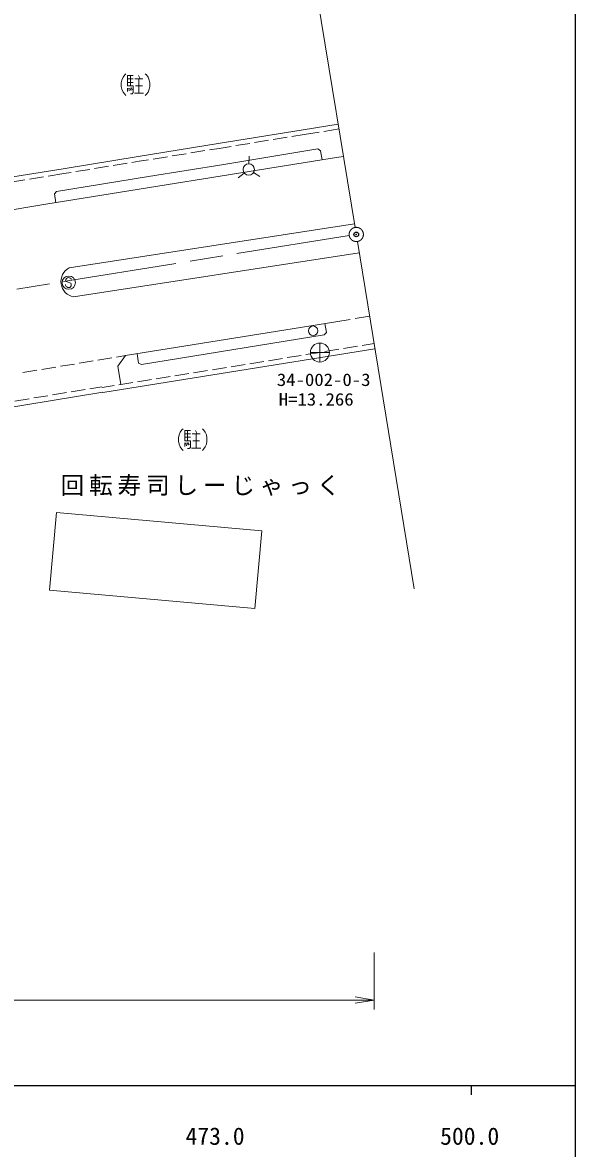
# Model space of a CAD drawing. Units: millimetres at full size, sheet at 1:1000; details may follow other scales. Extents: x 40000 to 680000, y 20000 to 380000.
# Drawn here: x 520700 to 579000, y 198357 to 316990 of the extents above; entities that cross this region are included whole.
import ezdxf
from ezdxf.enums import TextEntityAlignment as Align

# ---------------------------------------------------------------- set-up
doc = ezdxf.new("R2010")
doc.units = ezdxf.units.MM
doc.header["$LTSCALE"] = 1000
doc.header["$PDMODE"] = 32
doc.header["$PDSIZE"] = 500
doc.linetypes.add('CHAIN', pattern=[18.5, 12, -1.5, 3.5, -1.5])
for name, color, linetype, lineweight in [('M-BGD', 7, 'Continuous', 13), ('M-BMK', 2, 'CHAIN', 13), ('M-BMK-OTRS', 5, 'Continuous', 13), ('M-BMK-SRVR', 3, 'Continuous', 13), ('M-STR-HTXT', 7, 'Continuous', 13), ('M-STR-STRC', 7, 'Continuous', 13), ('M-TTL-BAND', 7, 'Continuous', 25)]:
    doc.layers.add(name, color=color, linetype=linetype, lineweight=lineweight)
doc.layers.add('M-OTRS', color=6, linetype='Continuous')
doc.styles.add('ＭＳ ゴシック', font='')
doc.styles.get('ＭＳ ゴシック').set_extended_font_data('MS Gothic')

# ---------------------------------------------------------------- blocks, each defined once
blk = doc.blocks.new('open_arrow')
at = {"color": 0, "linetype": 'Continuous', "lineweight": -2}
blk.add_lwpolyline([(7.5, 1.25), (0, 0), (7.5, -1.25)], dxfattribs=at)

msp = doc.modelspace()

# ---------------------------------------------------------------- linework, layer by layer
at = {"layer": 'M-BGD'}
for p, q in [((531179, 310924), (531119, 310624)), ((531299, 311224), (531179, 310924)), ((531479, 311464), (531299, 311224)), ((531599, 311584), (531479, 311464)), ((532379, 311404), (531779, 311404)), ((531779, 311404), (531779, 310324)), ((531779, 311044), (532379, 311044)), ((532079, 311404), (532079, 310324)), ((532559, 311044), (533399, 311044)), ((532919, 311404), (533099, 311044)), ((532979, 311044), (532979, 309544)), ((533639, 311584), (533759, 311464)), ((533759, 311464), (533939, 311224)), ((533939, 311224), (534059, 310924)), ((534059, 310924), (534119, 310624)), ((531119, 310624), (531119, 310264)), ((531119, 310264), (531179, 309964)), ((531179, 309964), (531299, 309664)), ((531299, 309664), (531479, 309424)), ((531779, 310684), (532379, 310684)), ((531779, 310324), (532379, 310324)), ((531779, 310084), (531779, 309724)), ((531899, 310084), (531959, 309784)), ((532019, 310084), (532139, 309844)), ((532139, 310144), (532259, 309904)), ((532379, 310324), (532379, 309604)), ((532619, 310324), (533339, 310324)), ((533939, 309664), (533759, 309424)), ((534059, 309964), (533939, 309664)), ((534119, 310264), (534059, 309964)), ((534119, 310624), (534119, 310264)), ((531479, 309424), (531599, 309304)), ((532259, 309484), (532079, 309484)), ((532379, 309604), (532259, 309484)), ((533459, 309544), (532499, 309544)), ((533759, 309424), (533639, 309304)), ((553985, 306295), (550295, 305698)), ((550295, 305698), (541333, 304248)), ((548612, 304899), (547131, 304659)), ((550378, 305184), (549106, 304978)), ((551977, 305443), (550378, 305184)), ((554069, 305782), (552470, 305523)), ((541333, 304248), (532911, 302880)), ((541417, 303734), (540414, 303571)), ((542689, 303940), (541417, 303734)), ((544663, 304260), (543183, 304020)), ((546638, 304579), (545157, 304340)), ((523172, 297837), (553356, 302685)), ((532911, 302880), (524982, 301585)), ((533998, 302529), (532995, 302366)), ((535972, 302850), (534491, 302609)), ((537946, 303171), (536466, 302930)), ((539920, 303491), (538440, 303251)), ((551830, 303671), (541941, 302030)), ((544572, 302104), (544599, 302903)), ((552120, 303476), (551830, 303671)), ((552281, 302512), (552120, 303476)), ((553356, 302685), (554544, 302877)), ((524982, 301585), (515263, 300020)), ((527796, 301518), (526316, 301276)), ((529770, 301840), (528290, 301598)), ((531744, 302162), (530264, 301921)), ((532995, 302366), (532238, 302243)), ((541941, 302030), (533971, 300759)), ((520947, 300409), (519466, 300170)), ((522921, 300727), (521440, 300488)), ((525065, 301072), (523415, 300806)), ((533971, 300759), (524274, 299200)), ((525822, 301196), (525065, 301072)), ((544080, 301133), (543452, 300637)), ((545057, 301182), (545732, 300752)), ((524274, 299200), (524063, 298924)), ((517005, 296846), (523172, 297837)), ((524063, 298924), (524199, 298002)), ((555707, 295776), (525620, 291142)), ((556204, 292716), (526092, 288078)), ((555755, 285793), (557299, 286039)), ((531555, 281894), (553717, 285470)), ((552732, 284333), (552578, 285286)), ((553717, 285470), (555261, 285715)), ((552509, 284068), (533255, 280965)), ((552732, 284333), (552509, 284068)), ((557857, 282626), (529172, 277995)), ((554041, 282557), (552560, 282318)), ((556015, 282875), (554534, 282636)), ((557770, 283159), (556509, 282955)), ((526668, 281091), (528149, 281334)), ((528642, 281415), (530122, 281659)), ((530615, 281740), (531555, 281894)), ((530745, 280778), (531555, 281894)), ((532932, 281114), (532774, 282091)), ((546143, 281282), (544662, 281043)), ((548117, 281600), (546636, 281361)), ((550092, 281919), (548611, 281680)), ((552066, 282238), (550585, 281999)), ((520748, 280117), (522228, 280360)), ((522721, 280441), (524202, 280685)), ((524695, 280766), (526175, 281009)), ((531071, 278855), (530745, 280778)), ((533255, 280965), (532932, 281114)), ((538245, 280007), (536764, 279768)), ((540220, 280325), (538739, 280086)), ((542194, 280644), (540713, 280405)), ((544168, 280963), (542688, 280724)), ((532322, 279050), (530841, 278811)), ((534296, 279369), (532815, 279130)), ((536271, 279688), (534790, 279449)), ((529163, 278027), (518239, 276252)), ((523361, 277671), (521880, 277431)), ((525335, 277992), (523854, 277752)), ((527309, 278313), (525828, 278072)), ((529069, 278599), (527803, 278393)), ((530347, 278732), (529086, 278528)), ((521387, 277351), (519906, 277110)), ((537507, 274071), (537327, 273831)), ((537627, 274191), (537507, 274071)), ((539667, 274191), (539787, 274071)), ((539787, 274071), (539967, 273831)), ((537207, 273531), (537147, 273231)), ((537147, 273231), (537147, 272871)), ((537147, 272871), (537207, 272571)), ((537327, 273831), (537207, 273531)), ((538407, 274011), (537807, 274011)), ((537807, 274011), (537807, 272931)), ((537807, 273651), (538407, 273651)), ((537807, 273291), (538407, 273291)), ((537807, 272931), (538407, 272931)), ((538107, 274011), (538107, 272931)), ((538407, 272931), (538407, 272211)), ((538587, 273651), (539427, 273651)), ((538647, 272931), (539367, 272931)), ((538947, 274011), (539127, 273651)), ((539007, 273651), (539007, 272151)), ((539967, 273831), (540087, 273531)), ((540087, 273531), (540147, 273231)), ((540147, 272871), (540087, 272571)), ((540147, 273231), (540147, 272871)), ((537207, 272571), (537327, 272271)), ((537327, 272271), (537507, 272031)), ((537507, 272031), (537627, 271911)), ((537807, 272691), (537807, 272331)), ((537927, 272691), (537987, 272391)), ((538047, 272691), (538167, 272451)), ((538287, 272091), (538107, 272091)), ((538167, 272751), (538287, 272511)), ((538407, 272211), (538287, 272091)), ((539487, 272151), (538527, 272151)), ((539787, 272031), (539667, 271911)), ((539967, 272271), (539787, 272031)), ((540087, 272571), (539967, 272271)), ((523549, 257180), (524278, 265350)), ((524278, 265350), (545933, 263417)), ((545933, 263417), (545204, 255247)), ((545204, 255247), (523549, 257180))]:
    msp.add_line(p, q, dxfattribs=at)
for centre, radius in [((544551, 301504), 600), ((551335, 284515), 500)]:
    msp.add_circle(centre, radius, dxfattribs=at)
msp.add_arc((526395, 289693), 1643, 118.14099, 259.3721, dxfattribs=at)
at = {"layer": 'M-BMK'}
msp.add_line((555148, 294542), (484506, 283193), dxfattribs=at)
for radius in [750, 30]:
    msp.add_circle((555888, 294661), radius, dxfattribs=at)
at = {"layer": 'M-BMK-OTRS'}
for p, q in [((550637, 326753), (555767, 295401)), ((556009, 293921), (562000, 257306))]:
    msp.add_line(p, q, dxfattribs=at)
at = {"layer": 'M-BMK-SRVR'}
for p, q in [((552053, 283220), (552053, 281220)), ((553053, 282220), (551053, 282220))]:
    msp.add_line(p, q, dxfattribs=at)
msp.add_circle((552053, 282220), 1000, dxfattribs=at)
at = {"layer": 'M-OTRS'}
msp.add_point((555888, 294661), dxfattribs=at)
at = {"layer": 'M-STR-HTXT'}
for p, q in [((557770, 219000), (557770, 213000)), ((432324, 214000), (557770, 214000))]:
    msp.add_line(p, q, dxfattribs=at)
at = {"layer": 'M-STR-STRC'}
for p, q in [((525258, 289923), (525247, 289843)), ((525247, 289843), (525307, 289716)), ((525348, 290020), (525258, 289923)), ((525307, 289716), (525413, 289664)), ((525440, 290085), (525348, 290020)), ((525413, 289664), (525785, 289532)), ((525556, 290108), (525440, 290085)), ((525637, 290097), (525556, 290108)), ((525738, 290046), (525637, 290097)), ((525815, 289994), (525738, 290046)), ((525785, 289532), (525842, 289412)), ((525839, 289916), (525815, 289994)), ((525249, 289301), (525222, 289378)), ((525308, 289177), (525249, 289301)), ((525380, 289125), (525308, 289177)), ((525482, 289073), (525380, 289125)), ((525566, 289061), (525482, 289073)), ((525684, 289081), (525566, 289061)), ((525771, 289148), (525684, 289081)), ((525821, 289252), (525771, 289148)), ((525842, 289412), (525821, 289252))]:
    msp.add_line(p, q, dxfattribs=at)
msp.add_circle((525579, 289582), 700, dxfattribs=at)
at = {"layer": 'M-TTL-BAND'}
for p, q in [((579000, 20000), (579000, 370000)), ((40000, 205000), (579000, 205000)), ((568000, 205000), (568000, 204000))]:
    msp.add_line(p, q, dxfattribs=at)

# ---------------------------------------------------------------- block references
at = {"layer": 'M-STR-HTXT', "xscale": 267, "yscale": 267, "rotation": 180}
msp.add_blockref('open_arrow', (557770, 214000), dxfattribs=at)

# ---------------------------------------------------------------- texts
at = {"layer": 'M-BGD', "insert": (524715, 267116), "char_height": 1833, "attachment_point": 7, "style": 'ＭＳ ゴシック'}
msp.add_mtext('\\T1.2;回転寿司しーじゃっく', dxfattribs=at)
at = {"layer": 'M-BMK-SRVR', "style": 'ＭＳ ゴシック', "width": 1.1}
for s, p in [('34-002-0-3', (547514, 278297)), ('H=13.266', (547706, 276230))]:
    msp.add_text(s, height=1320, dxfattribs=at).set_placement(p, align=Align.BOTTOM_LEFT)
at = {"layer": 'M-TTL-BAND', "style": 'ＭＳ ゴシック'}
for s, p in [('473.0', (541000, 198195)), ('500.0', (567844, 198195))]:
    msp.add_text(s, height=1833, dxfattribs=at).set_placement(p, align=Align.BOTTOM_CENTER)

doc.saveas('drawing.dxf')
